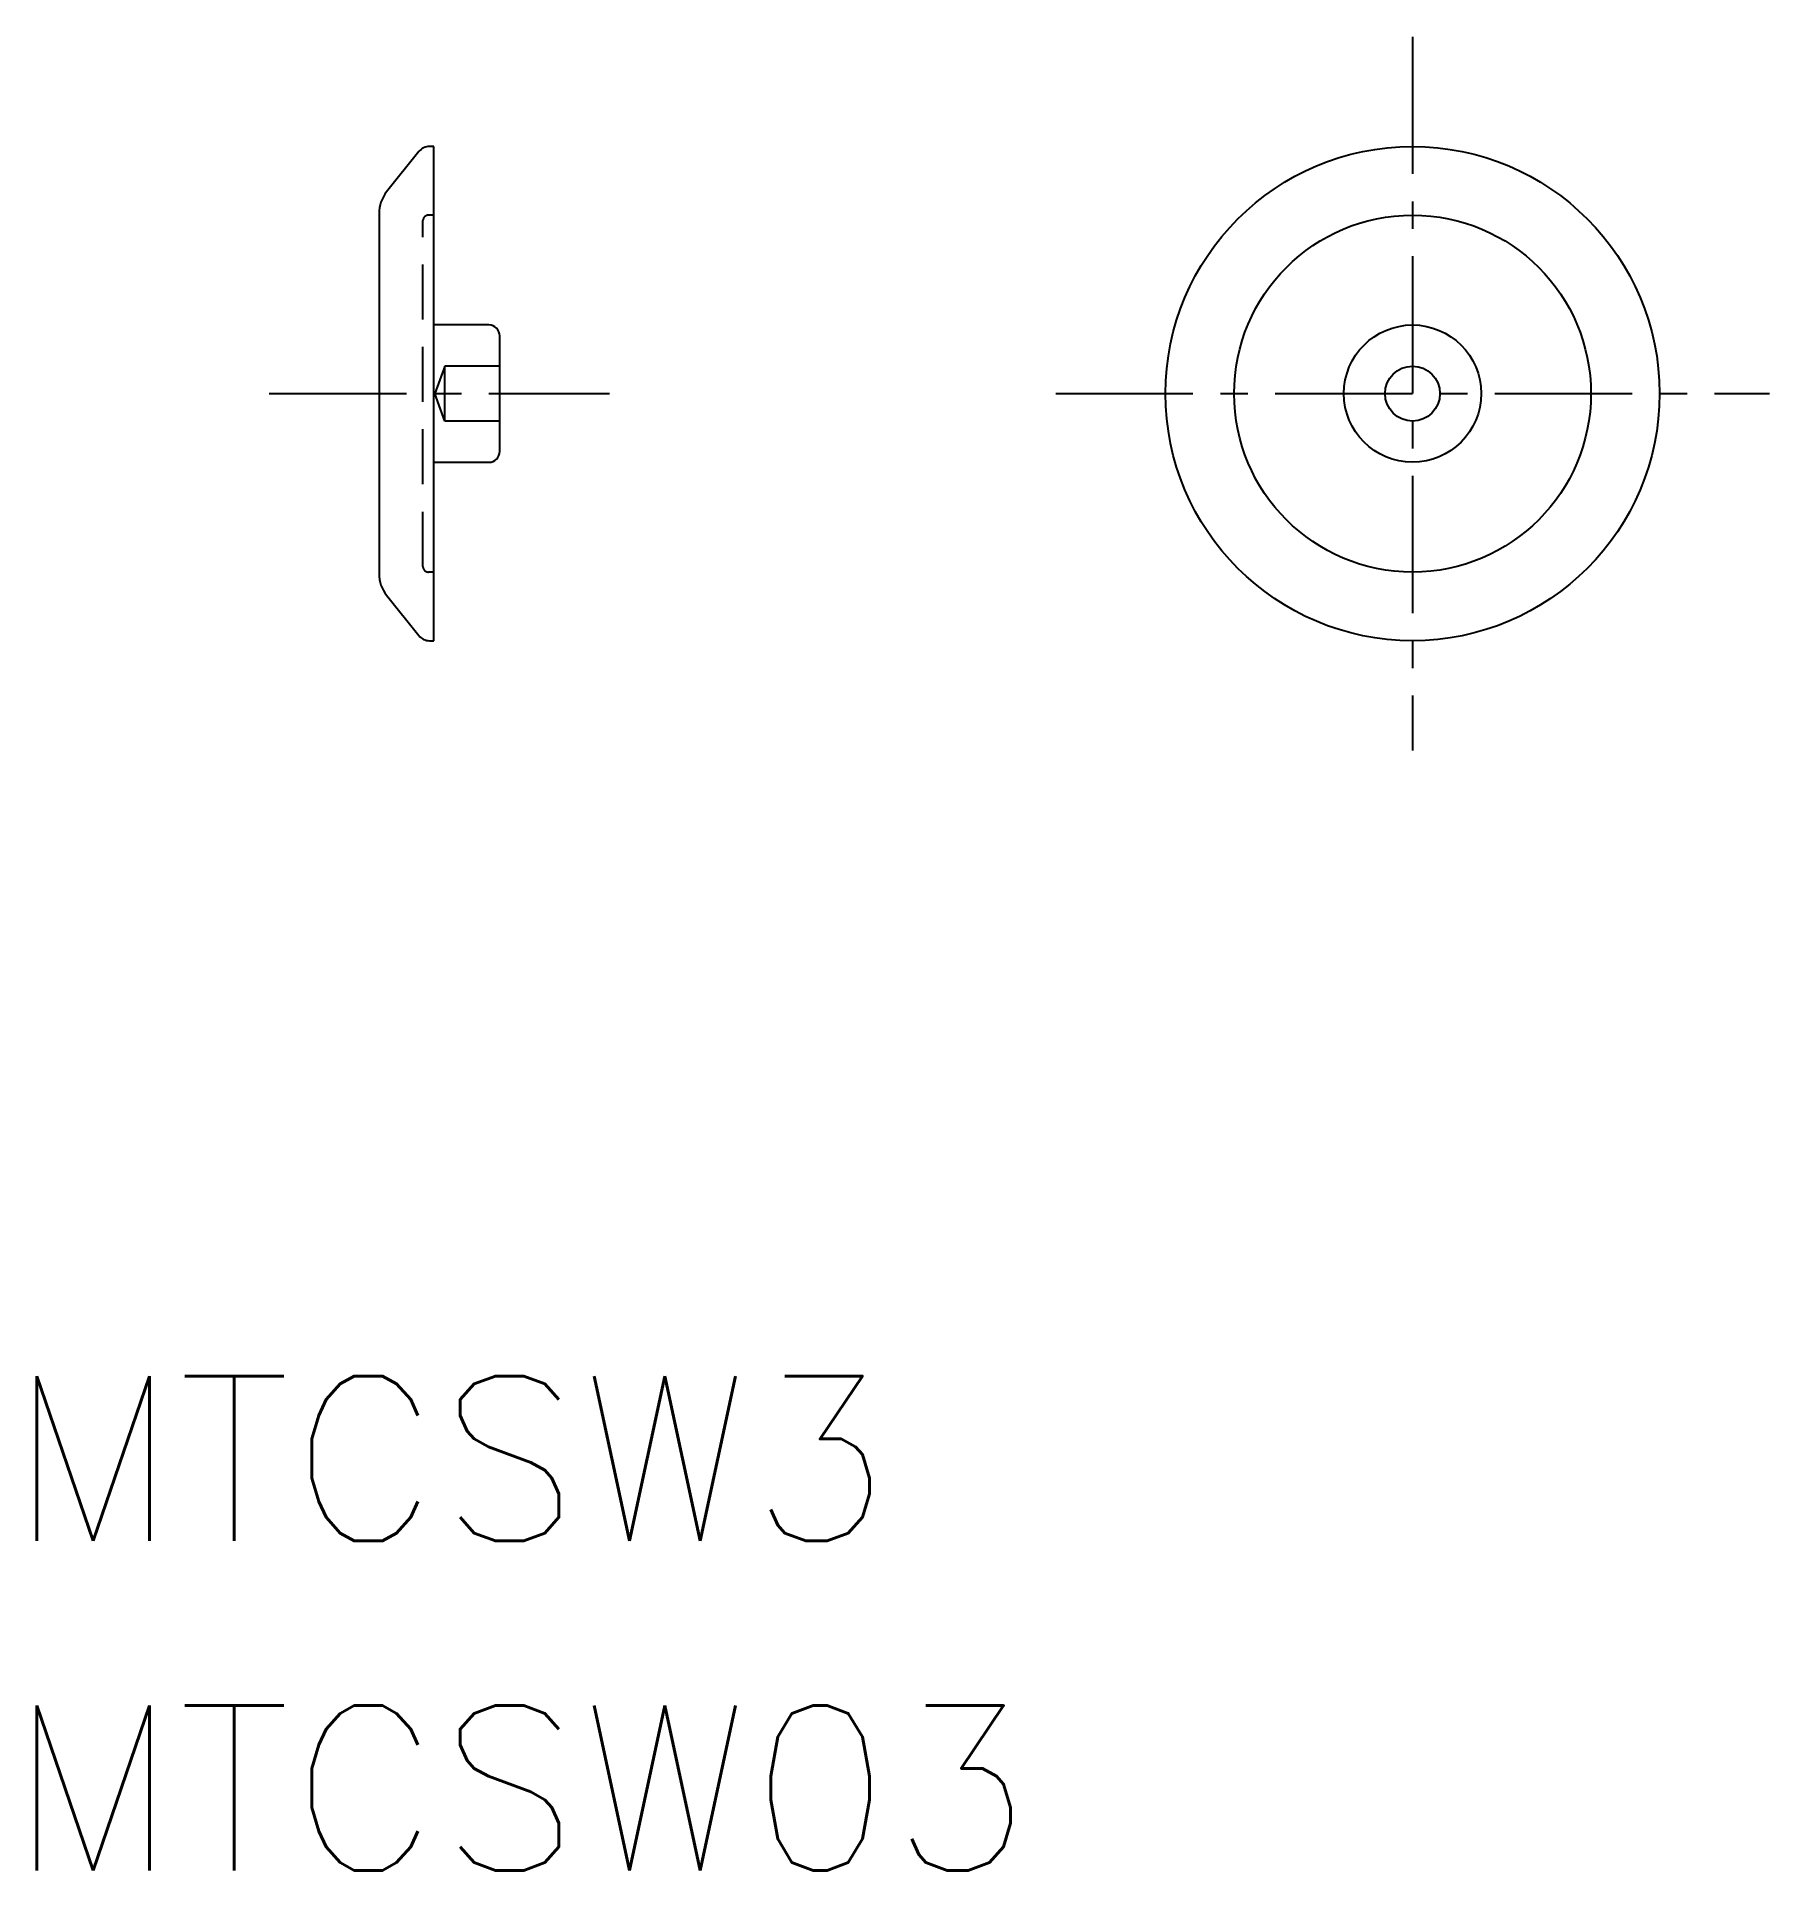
# Model space of a CAD drawing. Extents: x 21.1 to 52.7, y 14.4 to 47.8.
import ezdxf

# ---------------------------------------------------------------- set-up
doc = ezdxf.new("R2010")
doc.units = 0
doc.header["$LTSCALE"] = 2
doc.linetypes.add('CENTER', pattern=[2, 1.25, -0.25, 0.25, -0.25])
doc.linetypes.add('DASHED', pattern=[0.75, 0.5, -0.25])
doc.layers.get('0').update_dxf_attribs({"linetype": 'CONTINUOUS'})
doc.layers.add('CENTER', color=1, linetype='CENTER')
doc.styles.get("Standard").update_dxf_attribs({"font": 'romans.shx', "bigfont": 'bigfont.shx'})

msp = doc.modelspace()

# ---------------------------------------------------------------- linework, layer by layer
at = {"color": 7, "linetype": 'CONTINUOUS'}
for p, q in [((28.366, 45.761), (28.286, 45.761)), ((28.366, 36.761), (28.366, 45.761)), ((28.091, 45.667), (27.504, 44.933)), ((27.366, 44.54), (27.366, 37.982)), ((29.366, 42.511), (28.366, 42.511)), ((29.566, 40.211), (29.566, 42.311)), ((28.366, 40.011), (29.366, 40.011)), ((27.504, 37.588), (28.091, 36.855)), ((28.286, 36.761), (28.366, 36.761))]:
    msp.add_line(p, q, dxfattribs=at)
at = {"color": 3, "linetype": 'DASHED'}
for p, q in [((28.366, 44.511), (28.266, 44.511)), ((28.166, 38.111), (28.166, 44.411)), ((28.567, 41.761), (28.385, 41.261)), ((28.566, 40.763), (28.566, 41.759)), ((29.566, 41.761), (28.567, 41.761)), ((28.567, 40.76), (28.385, 41.261)), ((29.566, 40.761), (28.567, 40.761)), ((28.366, 38.011), (28.266, 38.011))]:
    msp.add_line(p, q, dxfattribs=at)
at = {"color": 7, "linetype": 'CONTINUOUS'}
for radius in [4.5, 3.25, 1.25, 0.5]:
    msp.add_circle((46.193, 41.261), radius, dxfattribs=at)
for centre, radius, start, end in [((28.286, 45.511), 0.25, 90, 141.3402), ((27.996, 44.54), 0.63, 141.3402, 180), ((29.366, 42.311), 0.2, 0, 90), ((29.366, 40.211), 0.2, 270, 0), ((27.996, 37.982), 0.63, 180, 218.6598), ((28.286, 37.011), 0.25, 218.6598, 270)]:
    msp.add_arc(centre, radius, start, end, dxfattribs=at)
at = {"color": 3, "linetype": 'DASHED'}
for centre, start, end in [((28.266, 44.411), 90, 180), ((28.266, 38.111), 180, 270)]:
    msp.add_arc(centre, 0.1, start, end, dxfattribs=at)
at = {"layer": 'CENTER', "color": 1, "linetype": 'CENTER'}
for p, q in [((46.193, 47.761), (46.193, 34.761)), ((25.366, 41.261), (31.566, 41.261)), ((39.693, 41.261), (52.693, 41.261))]:
    msp.add_line(p, q, dxfattribs=at)

# ---------------------------------------------------------------- texts
at = {"color": 7, "linetype": 'CONTINUOUS'}
for s, p in [('MTCSW3', (20.615, 20.369)), ('MTCSW03', (20.615, 14.369))]:
    msp.add_text(s, height=3, dxfattribs=at).set_placement(p)

doc.saveas('drawing.dxf')
